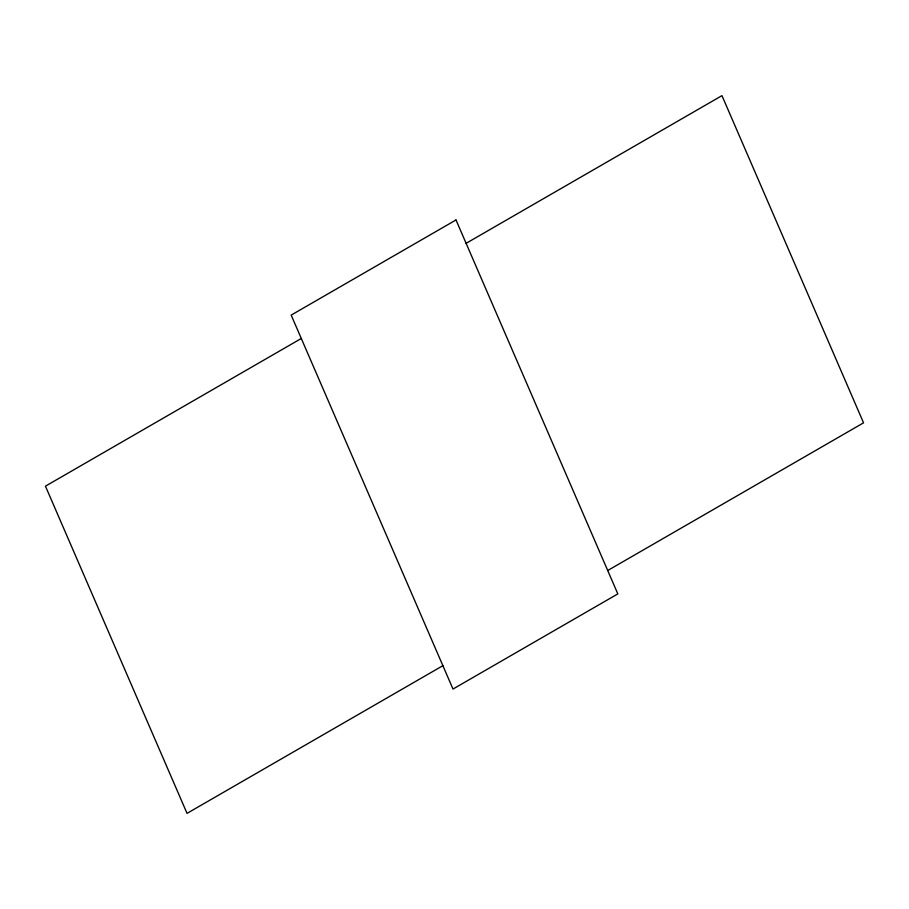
<?xml version="1.0" encoding="UTF-8"?>
<svg xmlns="http://www.w3.org/2000/svg" width="909" height="909" viewBox="0 0 909 909"><rect width="100%" height="100%" fill="white"/><g stroke="black" fill="none" stroke-linecap="round" stroke-linejoin="round"><path stroke-width="1.36" d="M301.299 338.478L45.45 486.167L187.038 813.362L442.888 665.672M466.112 243.328L721.962 95.638L863.55 422.833L607.701 570.522M456 219.955L291.175 315.105L453 689.045L617.825 593.895L456 219.955"/></g></svg>
